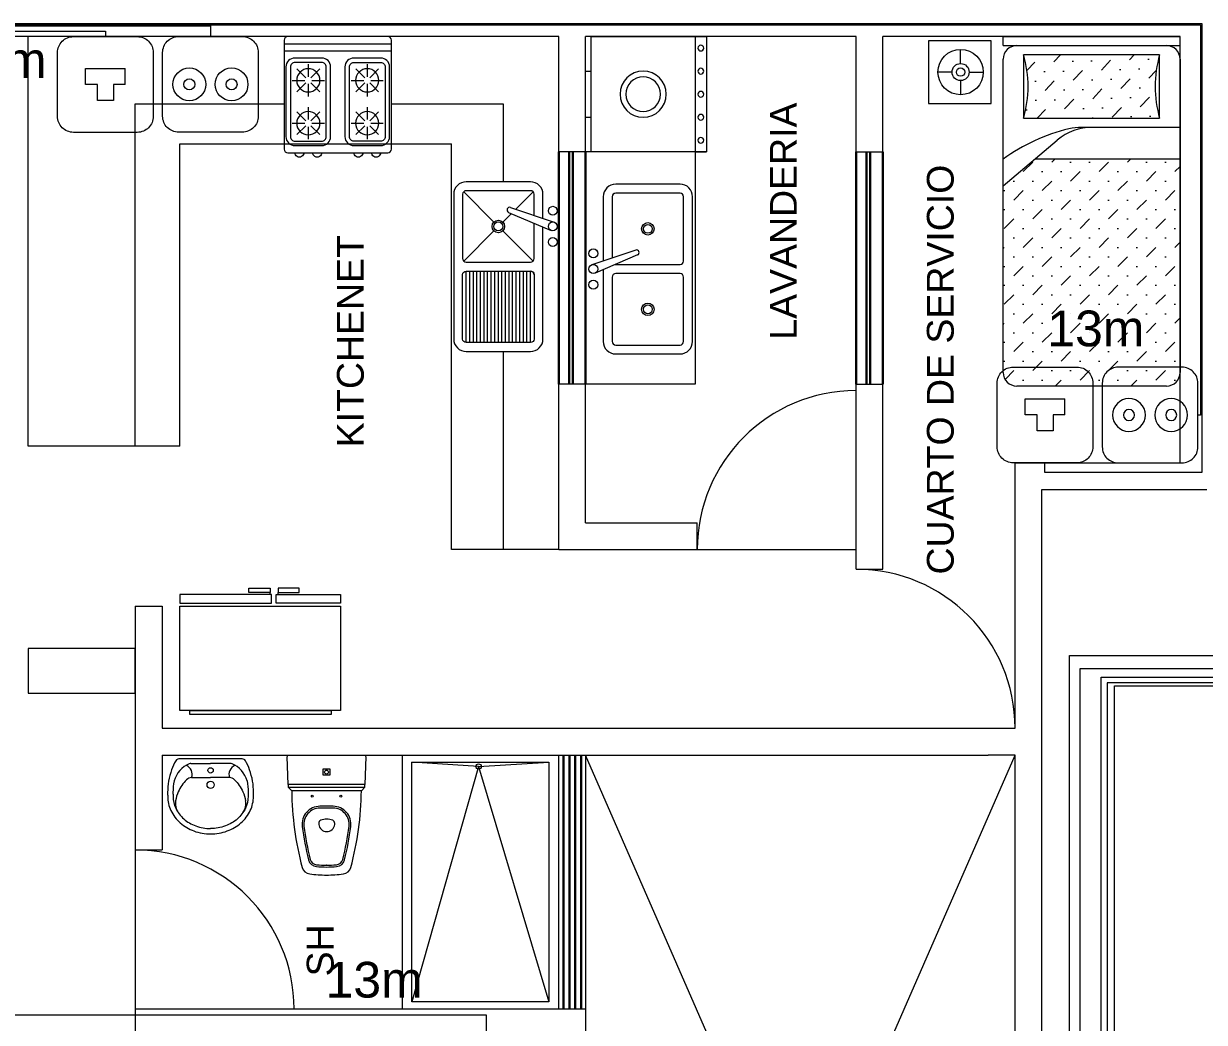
# Model space of a CAD drawing. Header units: metres. Extents: x -2 to 3328848, y -2 to 2725060.
# Drawn here: x 1663026.8 to 1663092.9, y 1362872.5 to 1362928.4 of the extents above; entities that cross this region are included whole.
import ezdxf

# ---------------------------------------------------------------- set-up
doc = ezdxf.new("R2010")
doc.units = ezdxf.units.M
doc.layers.get('0').update_dxf_attribs({"color": 253, "lineweight": 0})
for name, color, linetype, lineweight in [('arboles', 253, 'Continuous', 0), ('ICT_TOMAS', 1, 'Continuous', 0), ('muebles', 253, 'Continuous', 0), ('NOFIJO', 253, 'Continuous', 0), ('PUERTAS', 253, 'Continuous', 0), ('ventanas', 253, 'Continuous', 30)]:
    doc.layers.add(name, color=color, linetype=linetype, lineweight=lineweight)
doc.styles.add('COTA', font='arial.ttf', dxfattribs={"height": 1})
doc.styles.get("Standard").update_dxf_attribs({"font": 'arial.ttf'})

# ---------------------------------------------------------------- blocks, each defined once
blk = doc.blocks.new('Estufa-p04')
for p, q in [((0.09, 0.3), (0.09, -0.3)), ((0.13, 0.3), (0.13, -0.3)), ((0.2314, 0.2286), (0.2809, 0.1791)), ((0.295, 0.255), (0.295, 0.185)), ((0.3091, 0.1791), (0.3586, 0.2286)), ((0.4714, 0.2286), (0.5209, 0.1791)), ((0.535, 0.255), (0.535, 0.185)), ((0.5491, 0.1791), (0.5986, 0.2286)), ((0.205, 0.165), (0.275, 0.165)), ((0.2314, 0.1014), (0.2809, 0.1509)), ((0.295, 0.145), (0.295, 0.075)), ((0.3091, 0.1509), (0.3586, 0.1014)), ((0.315, 0.165), (0.385, 0.165)), ((0.445, 0.165), (0.515, 0.165)), ((0.4714, 0.1014), (0.5209, 0.1509)), ((0.535, 0.145), (0.535, 0.075)), ((0.5491, 0.1509), (0.5986, 0.1014)), ((0.555, 0.165), (0.625, 0.165)), ((0.2314, -0.1014), (0.2809, -0.1509)), ((0.295, -0.075), (0.295, -0.145)), ((0.3091, -0.1509), (0.3586, -0.1014)), ((0.4714, -0.1014), (0.5209, -0.1509)), ((0.535, -0.075), (0.535, -0.145)), ((0.5491, -0.1509), (0.5986, -0.1014)), ((0.205, -0.165), (0.275, -0.165)), ((0.2314, -0.2286), (0.2809, -0.1791)), ((0.295, -0.185), (0.295, -0.255)), ((0.3091, -0.1791), (0.3586, -0.2286)), ((0.315, -0.165), (0.385, -0.165)), ((0.445, -0.165), (0.515, -0.165)), ((0.4714, -0.2286), (0.5209, -0.1791)), ((0.535, -0.185), (0.535, -0.255)), ((0.5491, -0.1791), (0.5986, -0.2286)), ((0.555, -0.165), (0.625, -0.165))]:
    blk.add_line(p, q)
for points in [[(0.7, 0.28), (0.7, -0.28, -0.414214), (0.68, -0.3), (0.07, -0.3, -0.414214), (0.05, -0.28), (0.05, 0.28, -0.414214), (0.07, 0.3), (0.68, 0.3, -0.414214)], [(0.66, 0.24), (0.66, 0.09, -0.414214), (0.61, 0.04), (0.22, 0.04, -0.414214), (0.17, 0.09), (0.17, 0.24, -0.414214), (0.22, 0.29), (0.61, 0.29, -0.414214)], [(0.635, 0.24), (0.635, 0.09, -0.414214), (0.61, 0.065), (0.22, 0.065, -0.414214), (0.195, 0.09), (0.195, 0.24, -0.414214), (0.22, 0.265), (0.61, 0.265, -0.414214)], [(0.66, -0.09), (0.66, -0.24, -0.414214), (0.61, -0.29), (0.22, -0.29, -0.414214), (0.17, -0.24), (0.17, -0.09, -0.414214), (0.22, -0.04), (0.61, -0.04, -0.414214)], [(0.635, -0.24), (0.635, -0.09, 0.414214), (0.61, -0.065), (0.22, -0.065, 0.414214), (0.195, -0.09), (0.195, -0.24, 0.414214), (0.22, -0.265), (0.61, -0.265, 0.414214)]]:
    blk.add_lwpolyline(points, format="xyb", close=True)
for centre in [(0.295, 0.165), (0.535, 0.165), (0.295, -0.165), (0.535, -0.165)]:
    blk.add_circle(centre, 0.065)
for centre in [(0.7, 0.2147), (0.7, 0.1153), (0.7, -0.1153), (0.7, -0.2147)]:
    blk.add_arc(centre, 0.025, 270, 90)
blk = doc.blocks.new('fr')
for p, q in [((3287.0072, 1591.175), (3287.0072, 1590.775)), ((3287.0272, 1591.175), (3287.0272, 1590.775)), ((3287.0472, 1591.175), (3287.0472, 1590.775)), ((3287.0672, 1591.175), (3287.0672, 1590.775)), ((3287.0872, 1591.175), (3287.0872, 1590.775)), ((3287.1072, 1591.175), (3287.1072, 1590.775)), ((3287.1272, 1591.175), (3287.1272, 1590.775)), ((3287.1472, 1591.175), (3287.1472, 1590.775)), ((3287.1672, 1591.175), (3287.1672, 1590.775)), ((3287.1872, 1591.175), (3287.1872, 1590.775)), ((3287.2072, 1591.175), (3287.2072, 1590.775)), ((3287.2272, 1591.175), (3287.2272, 1590.775)), ((3287.2472, 1591.175), (3287.2472, 1590.775)), ((3287.2672, 1591.175), (3287.2672, 1590.775)), ((3287.2872, 1591.175), (3287.2872, 1590.775)), ((3287.3072, 1591.175), (3287.3072, 1590.775)), ((3287.3272, 1591.175), (3287.3272, 1590.775)), ((3287.3472, 1591.175), (3287.3472, 1590.775)), ((3287.3672, 1591.175), (3287.3672, 1590.775)), ((3287.1294, 1590.4462), (3286.892, 1590.548)), ((3287.1189, 1590.4188), (3286.8742, 1590.5014))]:
    blk.add_line(p, q)
for points in [[(3287.0072, 1591.225, 0.414214), (3286.9372, 1591.155), (3286.9372, 1590.5286)], [(3286.9372, 1590.4801), (3286.9372, 1590.345, 0.414214), (3287.0072, 1590.275), (3287.3672, 1590.275, 0.414214), (3287.4372, 1590.345), (3287.4372, 1591.155, 0.414214), (3287.3672, 1591.225), (3287.0072, 1591.225)], [(3287.3672, 1590.725), (3287.0072, 1590.725, 0.414214), (3286.9872, 1590.705), (3286.9872, 1590.5093, 0.414214)], [(3286.9872, 1590.4649), (3286.9872, 1590.345, 0.414214), (3287.0072, 1590.325), (3287.3672, 1590.325, 0.414214), (3287.3872, 1590.345), (3287.3872, 1590.705, 0.414214), (3287.3672, 1590.725)]]:
    blk.add_lwpolyline(points, format="xyb")
blk.add_lwpolyline([(3287.3672, 1590.775), (3287.0072, 1590.775, -0.414214), (3286.9872, 1590.795), (3286.9872, 1591.155, -0.414214), (3287.0072, 1591.175), (3287.3672, 1591.175, -0.414214), (3287.3872, 1591.155), (3287.3872, 1590.795, -0.414214)], format="xyb", close=True)
for points in [[(3286.993, 1590.7192), (3287.1624, 1590.5498)], [(3287.3813, 1590.7192), (3287.2119, 1590.5498)], [(3287.1624, 1590.5003), (3287.1161, 1590.454)], [(3287.2119, 1590.5003), (3287.3813, 1590.3309)], [(3287.0918, 1590.4296), (3286.993, 1590.3309)]]:
    blk.add_lwpolyline(points)
for centre, radius in [((3286.8822, 1590.6125), 0.025), ((3286.8822, 1590.525), 0.025), ((3287.1872, 1590.525), 0.035), ((3287.1872, 1590.525), 0.025), ((3286.8822, 1590.4375), 0.025)]:
    blk.add_circle(centre, radius)
for centre, radius, start, end in [((3287.0072, 1590.795), 0.02, 180, 270), ((3287.0072, 1590.795), 0.02, 180, 270), ((3287.1236, 1590.4327), 0.0147, 251.3579, 66.77898)]:
    blk.add_arc(centre, radius, start, end)
blk = doc.blocks.new('ww')
at = {"layer": 'muebles', "ltscale": 4}
for p, q in [((1737.9301, 1442.9936), (1737.9301, 1442.9823)), ((1737.9751, 1442.9936), (1737.9751, 1442.9823))]:
    blk.add_line(p, q, dxfattribs=at)
at = {"layer": 'muebles'}
blk.add_lwpolyline([(1737.5802, 1443.6423), (1738.4802, 1443.6423), (1738.4802, 1443.0589), (1737.5802, 1443.0589)], close=True, dxfattribs=at)
at = {"layer": 'muebles', "ltscale": 4}
for points in [[(1737.6327, 1443.6652), (1738.4252, 1443.6652), (1738.4252, 1443.6423), (1737.6327, 1443.6423)], [(1737.5802, 1443.0423), (1737.9403, 1443.0423), (1737.9403, 1442.9936), (1737.5802, 1442.9936)], [(1738.4802, 1443.0423), (1737.9681, 1443.0423), (1737.9681, 1442.9936), (1738.4802, 1442.9936)], [(1737.9301, 1442.9823), (1737.8119, 1442.9823), (1737.8119, 1442.9589), (1737.9301, 1442.9589)], [(1737.9751, 1442.9823), (1738.0933, 1442.9823), (1738.0933, 1442.9589), (1737.9751, 1442.9589)]]:
    blk.add_lwpolyline(points, close=True, dxfattribs=at)
blk = doc.blocks.new('CAMA190X100CM-1MESITA')
at = {"layer": 'muebles'}
h = blk.add_hatch(dxfattribs=at)
h.set_pattern_fill('MUDST', color=256, scale=0.3, angle=406.54041, style=0)
h.set_pattern_definition([(46.54041, (-83.744445, -2.07426), (0.048736945, 0.16046716), [0.075, -0.075, 0, -0.075, 0, -0.075])])
h.paths.add_polyline_path([(0.5317, -0.1016, -0.142857), (0.5317, -0.4572), (1.2937, -0.4572, -0.142857), (1.2937, -0.1016)])
h = blk.add_hatch(dxfattribs=at)
h.set_pattern_fill('MUDST', color=256, scale=0.3, angle=405, style=0)
h.set_pattern_definition([(45, (-83.744445, -2.07426), (0.05303301, 0.159099026), [0.075, -0.075, 0, -0.075, 0, -0.075])])
h.paths.add_polyline_path([(1.408, -0.6858), (0.5945, -0.6858), (0.4174, -0.835), (0.4174, -1.8796, 0.414214), (0.4936, -1.9558), (1.3318, -1.9558, 0.414214), (1.408, -1.8796)])
for p, q in [((0.4174, 0), (1.408, 0)), ((0.4174, -0.0508), (0.4174, 0)), ((1.408, -0.0508), (1.408, 0)), ((0.4174, -0.0508), (1.408, -0.0508)), ((0.1793, -0.1509), (0.1793, -0.0716)), ((0.4174, -1.8796), (0.4174, -0.127)), ((0.5317, -0.1016), (0.5317, -0.4572)), ((1.2937, -0.1016), (0.5317, -0.1016)), ((1.2937, -0.4572), (1.2937, -0.1016)), ((1.408, -0.127), (1.408, -1.8796)), ((0.1316, -0.1987), (0.0522, -0.1987)), ((0.1793, -0.2464), (0.1793, -0.3258)), ((0.2271, -0.1987), (0.3064, -0.1987)), ((0.5317, -0.4572), (1.2937, -0.4572)), ((1.408, -0.508), (0.8564, -0.508)), ((0.4178, -0.8347), (0.7205, -0.5797)), ((1.408, -0.6858), (0.5952, -0.6858)), ((1.3318, -1.9558), (0.4936, -1.9558))]:
    blk.add_line(p, q, dxfattribs=at)
blk.add_lwpolyline([(0, -0.0242), (0, -0.3742), (0.35, -0.3742), (0.35, -0.0242)], close=True, dxfattribs=at)
for radius in [0.1271, 0.0478, 0.0238]:
    blk.add_circle((0.1793, -0.1987), radius, dxfattribs=at)
for centre, radius, start, end in [((0.4936, -0.127), 0.0762, 90, 180), ((1.3318, -0.127), 0.0762, 0, 90), ((-0.0779, -0.2794), 0.635, 343.7398, 16.2602), ((1.9033, -0.2794), 0.635, 163.73979, 196.26021), ((1.0253, -1.5218), 1.0336, 103.3928, 126.02023), ((0.9169, -0.8128), 0.3048, 90, 130.10593), ((0.8564, -0.8128), 0.3048, 90, 103.3928), ((0.4936, -1.8796), 0.0762, 180, 270), ((1.3318, -1.8796), 0.0762, 270, 0)]:
    blk.add_arc(centre, radius, start, end, dxfattribs=at)
blk = doc.blocks.new('ISS-I-19')
for points in [[(-0.2097, 0), (0.2097, 0, -0.423114), (0.2197, -0.0103), (0.215, -0.165), (-0.215, -0.165), (-0.2197, -0.0103, -0.423114)], [(-0.195, -0.2, 0.063391), (-0.1364, -0.6288, 0.305778), (-0.0942, -0.6655, 0.026376), (0, -0.672, 0.026376), (0.0942, -0.6655, 0.305778), (0.1364, -0.6288, 0.063391), (0.195, -0.2)], [(0.0348, -0.3652, 0.191623), (-0.0325, -0.3652, 0.289538), (-0.0439, -0.3833), (-0.0439, -0.3888, 0.888012), (0.0462, -0.3888), (0.0462, -0.3833, 0.289538)]]:
    blk.add_lwpolyline(points, format="xyb", close=True)
blk.add_lwpolyline([(0.0198, -0.1114), (0.0198, -0.0795), (-0.0198, -0.0795), (-0.0198, -0.1114)], close=True)
for points in [[(-0.215, -0.165), (-0.215, -0.18), (0.215, -0.18), (0.215, -0.165)], [(-0.215, -0.18), (-0.195, -0.2)], [(0.215, -0.18), (0.195, -0.2)]]:
    blk.add_lwpolyline(points)
for points in [[(-0.0007, -0.627, 0.016864), (0.0566, -0.6241, 0.321456), (0.1009, -0.5863, 0.028421), (0.1361, -0.4001, 0.452707), (0.0369, -0.2871), (-0.0369, -0.2871, 0.452707), (-0.1361, -0.4001, 0.028421), (-0.1009, -0.5863, 0.321456), (-0.0566, -0.6241, 0.016864), (0.0007, -0.627)], [(-0.0009, -0.617, 0.016864), (0.0557, -0.6142, 0.321456), (0.0912, -0.5839, 0.028421), (0.1262, -0.3988, 0.452707), (0.0369, -0.2971), (-0.0369, -0.2971, 0.452707), (-0.1262, -0.3988, 0.028421), (-0.0912, -0.5839, 0.321456), (-0.0557, -0.6142, 0.016864), (0.0009, -0.617, -0.000262), (0, -0.617, -0.000262), (-0.0009, -0.617, 0.000262), (0, -0.617, 0.000262), (0.0009, -0.617, -0.000262), (0, -0.617, -0.000262), (-0.0009, -0.617, 0.000262), (0, -0.617, 0.000262), (0.0009, -0.617)]]:
    blk.add_lwpolyline(points, format="xyb")
for centre, radius in [((0, -0.0955), 0.0109), ((-0.08, -0.23), 0.005), ((0.08, -0.23), 0.005)]:
    blk.add_circle(centre, radius)
blk = doc.blocks.new('SAPLS510')
for p, q in [((-0.1098, -0.025), (0, -0.025)), ((0.1098, -0.025), (0, -0.025)), ((-0.1061, -0.105), (0, -0.105)), ((0.1061, -0.105), (0, -0.105))]:
    blk.add_line(p, q)
blk.add_lwpolyline([(0.1775, 0), (-0.1775, 0, 0.27095), (-0.1949, -0.0102, 0.041198), (-0.2183, -0.0611, 0.087147), (-0.2406, -0.1885, 0.014423), (-0.24, -0.21, 0.110985), (-0.2223, -0.2889, 0.102819), (-0.1697, -0.3585, 0.093047), (-0.0933, -0.4036, 0.087147), (0, -0.42, 0.087147), (0.0933, -0.4036, 0.093047), (0.1697, -0.3585, 0.102819), (0.2223, -0.2889, 0.110985), (0.24, -0.21, -0.014423), (0.2406, -0.1885, 0.087147), (0.2183, -0.0611, 0.041198), (0.1949, -0.0102, 0.27095), (0.1775, 0)], format="xyb", close=True)
for points in [[(-0.2043, -0.1227, 0.048163), (-0.2106, -0.1885, 0.015067), (-0.21, -0.2092, 0.042482)], [(-0.1343, -0.1166, 0.092164), (-0.1808, -0.1839, 0.064814), (-0.196, -0.2348, 0.10564)], [(0.1343, -0.1166, -0.092164), (0.1808, -0.1839, -0.064814), (0.196, -0.2348, -0.10564)], [(0.2043, -0.1227, -0.048163), (0.2106, -0.1885, -0.015067), (0.21, -0.2092, -0.042482)], [(-0.21, -0.2092, 0.11237), (-0.1951, -0.2761, 0.102819), (-0.15, -0.3359, 0.093047), (-0.083, -0.3754, 0.087147), (0, -0.39, 0.087147)], [(-0.2058, -0.2457, 0.000644), (-0.2057, -0.2465, 0.042482)], [(0.21, -0.2092, -0.11237), (0.1951, -0.2761, -0.102819), (0.15, -0.3359, -0.093047), (0.083, -0.3754, -0.087147), (0, -0.39, -0.087147)], [(0.2058, -0.2457, -0.000644), (0.2057, -0.2465, -0.042482)]]:
    blk.add_lwpolyline(points, format="xyb")
for centre, radius in [((0, -0.0642), 0.015), ((0, -0.1453), 0.02)]:
    blk.add_circle(centre, radius)
for centre, radius, start, end in [((-0.0597, -0.1651), 0.1507, 113.65969, 163.64961), ((-0.1571, -0.0866), 0.0542, 340.1112, 68.72269), ((-0.1101, -0.05), 0.025, 89.71161, 113.65967), ((-0.1098, -0.115), 0.09, 89.99996, 90.49075), ((0.1571, -0.0866), 0.0542, 111.27731, 199.8888), ((0.1098, -0.115), 0.09, 89.50925, 90.00004), ((0.1101, -0.05), 0.025, 66.34033, 90.28839), ((0.0597, -0.1651), 0.1507, 16.35039, 66.34031), ((-0.1061, -0.145), 0.04, 90, 134.81574), ((0.1061, -0.145), 0.04, 45.18426, 90), ((-0.1072, -0.2493), 0.09, 170.71224, 213.50158), ((0.1072, -0.2493), 0.09, 326.49842, 9.28776)]:
    blk.add_arc(centre, radius, start, end)
blk = doc.blocks.new('Tarja-p07')
for p, q in [((0.405, 0.63), (-0.405, 0.63)), ((-0.475, 0.56), (-0.475, 0.2)), ((0.475, 0.2), (0.475, 0.56)), ((-0.1063, 0.3118), (-0.0237, 0.067)), ((-0.0789, 0.3223), (0.023, 0.0849)), ((-0.405, 0.13), (-0.0449, 0.13)), ((0.0036, 0.13), (0.405, 0.13))]:
    blk.add_line(p, q)
for points in [[(-0.0252, 0.1972, 0.035735), (-0.025, 0.2), (-0.025, 0.56, 0.414214), (-0.045, 0.58), (-0.405, 0.58, 0.414214), (-0.425, 0.56)], [(-0.425, 0.56), (-0.425, 0.2, 0.414214), (-0.405, 0.18), (-0.0618, 0.18, 0.414214)]]:
    blk.add_lwpolyline(points, format="xyb")
blk.add_lwpolyline([(0.025, 0.56), (0.025, 0.2, 0.414214), (0.045, 0.18), (0.405, 0.18, 0.414214), (0.425, 0.2), (0.425, 0.56, 0.414214), (0.405, 0.58), (0.045, 0.58, 0.414214)], format="xyb", close=True)
for centre, radius in [((-0.225, 0.38), 0.035), ((-0.225, 0.38), 0.025), ((0.225, 0.38), 0.035), ((0.225, 0.38), 0.025), ((-0.0875, 0.075), 0.025), ((0, 0.075), 0.025), ((0.0875, 0.075), 0.025)]:
    blk.add_circle(centre, radius)
for centre, radius, start, end in [((-0.405, 0.56), 0.07, 90, 180), ((0.405, 0.56), 0.07, 360, 90), ((-0.0924, 0.3165), 0.0147, 23.22102, 198.6421), ((-0.405, 0.2), 0.07, 180, 270), ((-0.405, 0.2), 0.02, 180, 270), ((-0.405, 0.2), 0.02, 180, 270), ((0.405, 0.2), 0.07, 270, 360)]:
    blk.add_arc(centre, radius, start, end)
blk = doc.blocks.new('Muko05pl')
at = {"color": 0, "linetype": 'ByBlock'}
for p, q in [((0.35, -0.025), (-0.35, -0.025)), ((-0.35, -0.025), (-0.35, -0.725)), ((0.35, -0.725), (0.35, -0.025)), ((0.35, -0.095), (-0.35, -0.095)), ((-0.35, -0.725), (0.35, -0.725)), ((-0.14, -0.76), (-0.14, -0.725)), ((-0.14, -0.76), (0.14, -0.76)), ((0.14, -0.76), (0.14, -0.725))]:
    blk.add_line(p, q, dxfattribs=at)
for centre, radius in [((-0.28, -0.06), 0.0175), ((-0.14, -0.06), 0.0175), ((0, -0.06), 0.0175), ((0.14, -0.06), 0.0175), ((0.28, -0.06), 0.0175), ((0, -0.41), 0.14), ((0, -0.41), 0.105)]:
    blk.add_circle(centre, radius, dxfattribs=at)
blk = doc.blocks.new('Toma TFN')
for p, q in [((-0.0625, 0.05), (-0.05, 0.05)), ((-0.0625, 0), (-0.0625, 0.05)), ((-0.05, 0.05), (0.05, 0.05)), ((0.05, 0.05), (0.0625, 0.05)), ((0.0625, 0), (0.0625, 0.05)), ((-0.05, 0), (-0.0625, 0)), ((-0.025, 0), (-0.05, 0)), ((-0.025, -0.05), (-0.025, 0)), ((0.025, 0), (0.025, -0.05)), ((0.05, 0), (0.025, 0)), ((0.0625, 0), (0.05, 0)), ((0.05, 0), (0.05, 0)), ((0.025, -0.05), (-0.025, -0.05))]:
    blk.add_line(p, q)
blk.add_lwpolyline([(-0.1, 0.15), (0.1, 0.15, -0.414214), (0.15, 0.1), (0.15, -0.1, -0.414214), (0.1, -0.15), (-0.1, -0.15, -0.414214), (-0.15, -0.1), (-0.15, 0.1, -0.414214)], format="xyb", close=True)
blk = doc.blocks.new('TOMA TV')
blk.add_lwpolyline([(-0.1, 0.15), (0.1, 0.15, -0.414214), (0.15, 0.1), (0.15, -0.1, -0.414214), (0.1, -0.15), (-0.1, -0.15, -0.414214), (-0.15, -0.1), (-0.15, 0.1, -0.414214)], format="xyb", close=True)
for centre, radius in [((-0.0663, 0), 0.0515), ((0.0663, 0), 0.0515), ((-0.0663, 0), 0.0172), ((0.0663, 0), 0.0172)]:
    blk.add_circle(centre, radius)

msp = doc.modelspace()

# ---------------------------------------------------------------- linework, layer by layer
at = {"ltscale": 0.02}
for p, q in [((1663056.735, 1362927.71), (1662986.501, 1362927.71)), ((1663056.735, 1362899.004), (1663056.735, 1362927.71)), ((1663073.385, 1362927.71), (1663058.235, 1362927.71)), ((1663058.235, 1362900.504), (1663058.235, 1362927.71)), ((1663073.385, 1362897.901), (1663073.385, 1362927.71)), ((1663091.522, 1362927.71), (1663074.885, 1362927.71)), ((1663074.885, 1362897.901), (1663074.885, 1362927.71)), ((1663058.235, 1362921.258), (1663056.735, 1362921.258)), ((1663058.558, 1362921.258), (1663058.235, 1362921.258)), ((1663073.385, 1362921.258), (1663074.885, 1362921.258)), ((1663058.235, 1362908.258), (1663056.735, 1362908.258)), ((1663064.364, 1362908.258), (1663058.235, 1362908.258)), ((1663073.385, 1362908.258), (1663074.885, 1362908.258)), ((1663082.282, 1362889.004), (1663082.282, 1362903.857)), ((1663083.782, 1362830.96), (1663083.782, 1362902.357)), ((1663058.235, 1362900.504), (1663064.488, 1362900.504)), ((1663064.488, 1362899.004), (1663064.488, 1362900.504)), ((1663056.735, 1362899.004), (1663067.235, 1362899.004)), ((1663067.235, 1362899.004), (1663073.385, 1362899.004)), ((1663033.022, 1362895.837), (1663033.022, 1362830.96)), ((1663034.522, 1362895.837), (1663034.522, 1362889.004)), ((1663034.522, 1362889.004), (1663082.282, 1362889.004)), ((1663034.522, 1362887.504), (1663056.735, 1362887.504)), ((1663034.522, 1362887.504), (1663034.522, 1362882.189)), ((1663047.963, 1362887.504), (1663047.963, 1362873.292)), ((1663056.735, 1362873.292), (1663056.735, 1362887.504)), ((1663056.735, 1362887.504), (1663058.235, 1362887.504)), ((1663058.235, 1362887.504), (1663080.782, 1362887.504)), ((1663058.235, 1362887.504), (1663058.235, 1362832.46)), ((1663058.235, 1362832.46), (1663082.282, 1362887.504)), ((1663082.282, 1362832.46), (1663058.235, 1362887.504)), ((1663082.282, 1362887.504), (1663080.782, 1362887.504)), ((1663082.282, 1362832.46), (1663082.282, 1362887.504)), ((1663033.022, 1362882.189), (1663034.522, 1362882.189)), ((1663033.022, 1362873.292), (1663056.735, 1362873.292)), ((1663056.735, 1362873.292), (1663058.235, 1362873.292))]:
    msp.add_line(p, q, dxfattribs=at)
for p, q in [((1663091.522, 1362903.857), (1663091.522, 1362927.71)), ((1663064.488, 1362899.004), (1663073.385, 1362899.004)), ((1663073.385, 1362897.901), (1663074.885, 1362897.901)), ((1663033.022, 1362895.837), (1663034.522, 1362895.837))]:
    msp.add_line(p, q)
at = {"linetype": 'Continuous'}
for p, q in [((1663082.282, 1362903.857), (1663091.522, 1362903.857)), ((1663083.782, 1362902.357), (1663093.022, 1362902.357))]:
    msp.add_line(p, q, dxfattribs=at)
at = {"layer": 'arboles', "ltscale": 0.02}
msp.add_line((1663064.364, 1362921.258), (1663065.009, 1362921.258), dxfattribs=at)
at = {"layer": 'ICT_TOMAS'}
for points in [[(1662999.23, 1362927.71), (1662999.23, 1362928.434), (1663000.763, 1362928.434), (1663092.745, 1362928.434), (1663092.745, 1362903.319), (1663083.943, 1362903.319), (1663083.943, 1362903.857)], [(1662999.537, 1362927.71), (1662999.537, 1362928.375), (1663000.763, 1362928.375), (1663092.662, 1362928.375), (1663092.662, 1362906.531), (1663092.52, 1362906.531)], [(1662999.917, 1362927.71), (1662999.917, 1362928.315), (1663001.759, 1362928.315), (1663037.233, 1362928.315), (1663037.233, 1362927.713)], [(1663000.333, 1362927.851), (1663000.333, 1362927.71), (1663000.333, 1362928.016), (1663031.351, 1362928.016), (1663031.351, 1362927.71)], [(1662997.449, 1362917.71), (1662997.449, 1362828.027), (1663087.844, 1362828.027), (1663087.844, 1362891.377), (1663106.732, 1362891.377), (1663106.732, 1362882.624), (1663121.636, 1362882.624), (1663121.636, 1362882.021)], [(1663124.577, 1362875.908), (1663124.577, 1362882.996), (1663107.061, 1362882.996), (1663107.061, 1362891.55), (1663087.444, 1362891.55), (1663087.444, 1362828.41), (1662998.118, 1362828.41), (1662998.118, 1362917.71)], [(1662998.683, 1362917.71), (1662998.683, 1362828.894), (1663087.102, 1362828.894), (1663087.102, 1362891.856), (1663107.343, 1362891.856), (1663107.343, 1362883.206), (1663127.519, 1362883.206), (1663127.519, 1362882.026)], [(1662999.916, 1362917.71), (1662999.916, 1362829.609), (1663085.928, 1362829.609), (1663085.928, 1362892.351), (1663143.96, 1362892.351), (1663143.96, 1362901.759), (1663143.334, 1362901.759)], [(1663001.149, 1362917.71), (1663001.149, 1362830.516), (1663085.327, 1362830.516), (1663085.327, 1362893.065), (1663140.65, 1362893.065), (1663140.65, 1362893.198)], [(1663052.693, 1362871.79), (1663052.693, 1362872.949), (1663003.094, 1362872.949), (1663003.094, 1362917.71)]]:
    msp.add_lwpolyline(points, dxfattribs=at)
at = {"layer": 'muebles', "ltscale": 0.02}
for p, q in [((1663027.022, 1362904.782), (1663027.022, 1362927.71)), ((1663033.022, 1362904.782), (1663033.022, 1362923.937)), ((1663033.022, 1362923.937), (1663041.362, 1362923.937)), ((1663047.362, 1362923.937), (1663053.614, 1362923.937)), ((1663053.614, 1362923.937), (1663053.614, 1362919.585)), ((1663035.522, 1362921.71), (1663050.735, 1362921.71)), ((1663035.522, 1362904.782), (1663035.522, 1362921.71)), ((1663050.735, 1362899.004), (1663050.735, 1362921.71)), ((1663053.614, 1362910.085), (1663053.614, 1362899.004)), ((1663035.522, 1362904.782), (1663027.022, 1362904.782)), ((1663056.735, 1362899.004), (1663050.735, 1362899.004)), ((1663052.248, 1362886.862), (1663048.511, 1362887.098)), ((1663052.248, 1362886.862), (1663056.172, 1362887.098)), ((1663052.248, 1362886.862), (1663048.511, 1362873.691)), ((1663052.248, 1362886.862), (1663056.172, 1362873.691))]:
    msp.add_line(p, q, dxfattribs=at)
at = {"layer": 'muebles', "ltscale": 0.2}
msp.add_line((1663064.364, 1362921.258), (1663064.364, 1362908.258), dxfattribs=at)
at = {"layer": 'muebles', "ltscale": 0.02}
msp.add_lwpolyline([(1663048.511, 1362873.691), (1663048.511, 1362887.098), (1663056.172, 1362887.098), (1663056.172, 1362873.691)], close=True, dxfattribs=at)
msp.add_circle((1663052.248, 1362886.862), 0.15, dxfattribs=at)
at = {"layer": 'NOFIJO', "ltscale": 0.02}
msp.add_lwpolyline([(1663033.022, 1362890.96), (1663033.022, 1362893.46), (1663027.022, 1362893.46), (1663027.022, 1362890.96)], close=True, dxfattribs=at)
at = {"layer": 'PUERTAS'}
for centre, start, end in [((1663073.385, 1362899.004), 90, 180), ((1663073.385, 1362889.004), 0, 90), ((1663033.022, 1362873.292), 0, 90)]:
    msp.add_arc(centre, 8.897, start, end, dxfattribs=at)
at = {"layer": 'ventanas', "ltscale": 0.2}
for p, q in [((1663056.735, 1362921.258), (1663056.735, 1362908.258)), ((1663057.315, 1362921.258), (1663057.315, 1362908.258)), ((1663057.515, 1362921.258), (1663057.515, 1362908.258)), ((1663058.235, 1362921.258), (1663058.235, 1362908.258)), ((1663073.385, 1362921.258), (1663073.385, 1362908.258)), ((1663073.965, 1362921.258), (1663073.965, 1362908.258)), ((1663074.165, 1362921.258), (1663074.165, 1362908.258)), ((1663074.885, 1362921.258), (1663074.885, 1362908.258))]:
    msp.add_line(p, q, dxfattribs=at)
at = {"layer": 'ventanas'}
for p, q in [((1663056.995, 1362887.504), (1663056.995, 1362873.292)), ((1663057.345, 1362887.504), (1663057.345, 1362873.292)), ((1663057.645, 1362887.504), (1663057.645, 1362873.292)), ((1663057.995, 1362887.504), (1663057.995, 1362873.292))]:
    msp.add_line(p, q, dxfattribs=at)

# ---------------------------------------------------------------- block references
at = {"layer": 'arboles', "xscale": 10, "yscale": 10, "zscale": 10}
msp.add_blockref('CAMA190X100CM-1MESITA', (1663077.442, 1362927.71), dxfattribs=at)
at = {"layer": 'ICT_TOMAS'}
for name, p, xscale, yscale, zscale in [('Toma TFN', (1663031.351, 1362925.029), 17.85663777392733, 17.85663777392733, 17.85663777392733), ('TOMA TV', (1663037.233, 1362925.036), 17.84178858404148, 17.84178858404148, 17.84178858404148), ('Toma TFN', (1663083.961, 1362906.536), 17.85663777392733, 17.85663777392733, 17.85663777392733)]:
    msp.add_blockref(name, p, dxfattribs=dict(at, xscale=xscale, yscale=yscale, zscale=zscale))
at = {"layer": 'ICT_TOMAS', "xscale": -17.84178858404148, "yscale": 17.84178858404148, "zscale": 17.84178858404148, "rotation": 180}
msp.add_blockref('TOMA TV', (1663089.843, 1362906.531), dxfattribs=at)
at = {"layer": 'muebles', "ltscale": 4, "extrusion": (0, 0, -1), "xscale": 10, "yscale": 10, "zscale": -10, "rotation": 270}
msp.add_blockref('Estufa-p04', (-1663044.362, 1362928.21), dxfattribs=at)
at = {"layer": 'muebles', "ltscale": 4}
for name, p, xscale, yscale, zscale, rotation in [('Muko05pl', (1663065.24, 1362924.484), -9.216779972810833, 9.216779972810833, 9.216779972810833, 270), ('Tarja-p07', (1663057.924, 1362914.699), 10, 10, 10, 269.9999999999999)]:
    msp.add_blockref(name, p, dxfattribs=dict(at, xscale=xscale, yscale=yscale, zscale=zscale, rotation=rotation))
at = {"layer": 'muebles', "xscale": 10, "yscale": 10, "zscale": 10}
for name, p, rotation in [('fr', (1695925.224, 1378822.335), 180), ('ww', (1680420.324, 1377326.426), 179.9999999999829)]:
    msp.add_blockref(name, p, dxfattribs=dict(at, rotation=rotation))
for name, p in [('SAPLS510', (1663037.241, 1362887.288)), ('ISS-I-19', (1663043.732, 1362887.504))]:
    msp.add_blockref(name, p, dxfattribs=at)

# ---------------------------------------------------------------- texts
at = {"linetype": 'Continuous', "char_height": 1.5, "attachment_point": 1, "rotation": 90}
for s, insert in [('LAVANDERIA', (1663068.561, 1362910.744)), ('CUARTO DE SERVICIO', (1663077.346, 1362897.607)), ('KITCHENET', (1663044.316, 1362904.725)), ('SH', (1663042.626, 1362875.116))]:
    msp.add_mtext_dynamic_manual_height_columns(s, width=45.32036, gutter_width=125, heights=[0], dxfattribs=dict(at, insert=insert))
at = {"layer": 'ICT_TOMAS', "ltscale": 0.015, "char_height": 2, "attachment_point": 1, "style": 'COTA'}
for s, insert in [('\\pxqc;4m', (1663024.209, 1362927.397)), ('\\pxqc;13m', (1663084.902, 1362912.377)), ('\\pxqc;13m', (1663044.492, 1362875.928))]:
    msp.add_mtext_dynamic_manual_height_columns(s, width=3.81057, gutter_width=4, heights=[1.343], dxfattribs=dict(at, insert=insert))

doc.saveas('drawing.dxf')
